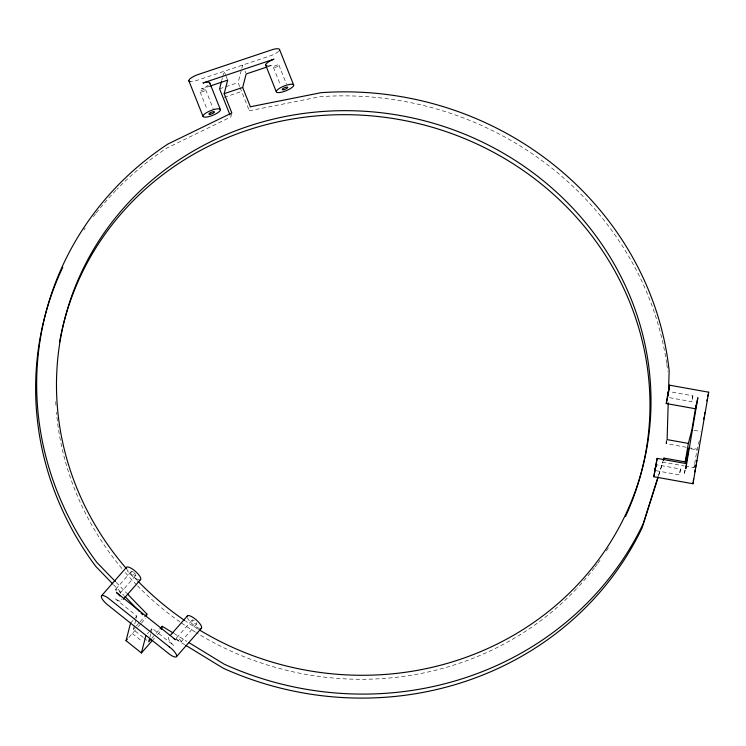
<?xml version="1.0" encoding="UTF-8"?>
<svg xmlns="http://www.w3.org/2000/svg" width="746" height="746" viewBox="0 0 746 746"><rect width="100%" height="100%" fill="white"/><g stroke="black" fill="none" stroke-linecap="round" stroke-linejoin="round"><path stroke-width="0.56" stroke-dasharray="3.73 2.8" d="M686.208 447.246L666.075 443.637L666.178 440.187M656.088 470.689L679.438 474.876L680.473 469.02L657.133 464.833M680.492 469.066L679.438 474.876M669.61 397.693L691.85 401.674L692.885 395.818L670.645 391.837M692.894 395.865L691.85 401.674M685.033 470.157L684.259 474.736L685.117 469.989M685.276 466.129L693.976 467.686L697.109 449.195L699.375 440.429M221.851 80.046L222.42 77.854M222.709 76.763L224.117 71.28L225.693 75.234M239.671 86.545L238.105 82.601L241.499 69.462M241.788 68.362L242.636 65.079L243.42 67.056M231.577 113.97L230.803 116.982L166.778 148.1A318.197 299.948 14.5 0 0 116.73 189.512M666.663 363.33A318.197 299.948 14.5 0 0 320.118 96.691L249.313 110.781L250.096 107.769M143.279 637.466L133.329 629.521L134.494 625.017M134.784 623.889L135.949 619.385M136.238 618.266L136.816 616.01L114.921 598.525A9.334 2.816 41.2 0 0 121.775 599.019M149.871 637.298L150.739 633.923M151.037 632.794L152.203 628.291L173.921 645.635A9.334 2.816 41.2 0 1 169.323 636.944M666.075 443.637L667.12 439.618M693.976 467.686L694.824 464.404M658.438 475.612L662.942 461.392M658.783 475.249L662.942 462.119L684.194 465.933M115.761 589.219L131.38 571.399M120.087 593.284L135.707 575.455M130.569 623.143L133.347 619.973M134.038 619.18L136.816 616.01M133.329 629.521L135.585 626.938M136.341 626.081L139.362 622.64M140.108 621.772L145.386 615.758M128.816 637.494L137.562 627.517M138.318 626.659L140.584 624.076M141.339 623.218L145.862 618.052M147.335 633.839L148.724 632.254M149.424 631.461L152.203 628.291M151.718 638.362L159.262 629.755M152.949 639.798L154.45 638.072M157.471 634.632L161.239 630.333M176.634 637.839L192.263 620.019M180.961 641.896A2.984 0.895 41.2 0 0 178.443 638.464A2.984 0.895 41.2 0 0 176.998 639.247A2.984 0.895 41.2 0 0 180.961 641.896L196.59 624.076M210.232 86.004L201.513 88.923A9.334 2.564 -21.7 0 0 208.852 84.774M268.131 66.599L272.532 65.126A9.334 2.564 -21.7 0 1 267.04 65.928M219.585 88.811L238.105 82.601M224.21 97.325L241.639 91.488M694.032 430.302L700.559 431.477M688.409 447.637L697.109 449.195M690.899 448.794L697.417 449.969M174.088 633.531L186.873 641.355M176 639.359L184.849 644.768M144.183 638.184L146.897 640.357M132.284 633.531L142.234 641.485M116.245 582.43L126.736 593.247M113.597 584.789L124.078 595.597M278.901 65.061L286.473 84.102M273.4 67.364L280.552 85.342M244.996 71.001L245.779 72.977M240.063 87.534L249.313 110.781M226.085 76.223L227.661 80.167M205.616 89.632L213.188 108.664M200.124 91.926L207.276 109.904M608.419 547.825A298.307 281.195 14.5 0 1 605.248 552.702M599.961 560.367A298.307 281.195 14.5 0 1 597.9 563.193M597.21 564.125A298.307 281.195 14.5 0 1 595.112 566.913M594.413 567.827A298.307 281.195 14.5 0 1 577.283 587.979M576.499 588.808A298.307 281.195 14.5 0 1 196.44 632.785M195.452 632.179A298.307 281.195 14.5 0 1 180.886 622.584M179.935 621.922A298.307 281.195 14.5 0 1 137.534 585.834M136.714 584.995A298.307 281.195 14.5 0 1 124.899 572.079M121.896 568.536A298.307 281.195 14.5 0 1 56.454 412.23M55.941 405.339A298.307 281.195 14.5 0 1 55.698 400.723M278.603 51.325A9.334 2.564 -21.7 0 1 268.989 56.248L197.979 80.046A9.334 2.564 -21.7 0 1 190.221 81.603M196.235 622.668A2.984 0.895 41.2 0 1 194.976 623.581A2.984 0.895 41.2 0 1 192.151 620.122A2.984 0.895 41.2 0 1 195.797 622.127M199.648 628.449A9.334 2.816 41.2 0 1 187.442 617.837M138.765 579.828A9.334 2.816 41.2 0 1 127.324 570.653M135.669 574.541A2.984 0.895 41.2 0 1 134.299 575.082A2.984 0.895 41.2 0 1 131.296 572.023A2.984 0.895 41.2 0 1 133.189 572.023M133.795 572.462A2.984 0.895 41.2 0 1 135.352 574.047M116.553 591.168A2.984 0.895 41.2 0 1 116.982 589.499A2.984 0.895 41.2 0 1 120.227 593.098M83.934 229.973A318.197 299.948 14.5 0 1 85.24 228.034M93.427 216.657A318.197 299.948 14.5 0 1 95.553 213.878M96.271 212.964A318.197 299.948 14.5 0 1 115.928 190.333M666.821 364.458A318.197 299.948 14.5 0 1 667.726 371.247M198.473 629.382A298.307 281.195 14.5 0 1 185.745 621.194M136.947 580.136A298.307 281.195 14.5 0 1 127.463 569.823M201.261 92.084A2.984 0.821 -21.7 0 0 205.644 89.846A2.984 0.821 -21.7 0 0 201.69 90.406A2.984 0.821 -21.7 0 0 201.261 92.084M274.547 67.513A2.984 0.821 -21.7 0 0 278.929 65.284A2.984 0.821 -21.7 0 0 274.976 65.844A2.984 0.821 -21.7 0 0 274.547 67.513"/><path stroke-width="1.12" d="M653.841 476.741L657.151 458.389L686.507 463.648L685.826 468.647L697.846 397.711L695.598 408.799L666.253 403.539L669.563 385.188L708.7 392.2L692.978 483.753L653.841 476.741L657.151 458.389M668.202 402.812L667.12 439.618L688.362 443.422L691.859 429.92L696.093 404.938M666.253 403.539L668.5 392.452L669.153 370.613A318.197 299.948 14.5 0 0 321.153 92.672L250.358 106.762L242.674 87.468L246.171 73.966L267.04 66.972M669.563 385.188L668.5 392.452M692.978 483.753L693.118 482.289M693.342 480.732L693.659 478.755M663.287 460.291L663.977 458.109L685.229 461.914L688.362 443.422M686.199 463.294L688.726 448.411L685.229 461.914M694.815 471.91L695.207 469.626M695.598 467.332L695.981 465.047M696.372 462.753L696.764 460.469M703.758 419.177L704.14 416.911M704.532 414.636L704.914 412.37M706.872 400.9L707.161 399.334M707.73 396.378L708.094 394.55M708.392 393.198L708.7 392.2M221.571 81.137L219.585 88.811L229.945 114.837M115.444 581.6L96.887 562.475A318.197 299.948 14.5 0 1 167.813 144.09L231.838 112.963L224.164 93.679L227.661 80.167L210.232 86.004M152.193 640.655L141.414 652.946L126.037 640.665L130.569 623.143M146.375 616.047L146.897 614.033L127.538 594.077M141.414 652.946L145.946 635.424M149.582 638.427L148.706 641.802L150.962 639.219M161.5 629.335L162.274 626.323L173.1 632.934M663.464 460.114L663.977 458.109M658.093 476.703L643.192 523.748A318.197 299.948 14.5 0 1 224.266 664.21L188.841 642.558M658.093 477.44L642.147 527.767A318.197 299.948 14.5 0 1 223.231 668.22L185.838 645.374M101.503 595.821L126.503 567.305M123.342 599.234L140.593 579.549M145.386 615.758L146.897 614.033M126.037 640.665L127.426 639.08M160.017 628.897L162.274 626.323M170.135 635.601L187.377 615.916M176.476 656.685L201.467 628.169M224.164 93.679L242.674 87.468M112.786 583.959L95.852 566.494A318.197 299.948 14.5 0 1 62.767 267.236M124.89 596.427L139.409 611.403M141.022 613.063L142.635 614.723M279.564 49.59L293.7 85.128A9.334 2.564 -21.7 0 1 280.99 92.317A9.334 2.564 -21.7 0 1 280.272 87.832A9.334 2.564 -21.7 0 1 293.7 85.128M265.669 65.07L276.272 91.721M209.812 83.039L220.415 109.69A9.334 2.564 -21.7 0 1 207.705 116.88A9.334 2.564 -21.7 0 1 206.987 112.394A9.334 2.564 -21.7 0 1 220.415 109.69M188.85 80.754L202.987 116.283M59.577 342.088A298.307 281.195 14.5 0 1 437.044 128.685A298.307 281.195 14.5 0 1 625.54 516.446M279.377 50.374A9.334 2.564 -21.7 0 0 270.434 50.299L199.415 74.096A9.334 2.564 -21.7 0 0 190.398 78.498A9.334 2.564 -21.7 0 0 190.221 81.603M209.626 83.822A9.334 2.564 -21.7 0 0 202.949 82.983L273.969 59.186A9.334 2.564 -21.7 0 0 267.04 65.928M119.845 595.97A9.334 2.816 41.2 0 0 116.562 592.613L175.552 639.723A9.334 2.816 41.2 0 0 173.678 638.464M187.162 616.7A9.334 2.816 41.2 0 1 196.189 619.842A9.334 2.816 41.2 0 1 200.777 628.533M126.288 568.079A9.334 2.816 41.2 0 1 135.306 571.231A9.334 2.816 41.2 0 1 139.894 579.912M126.699 568.937A298.307 281.195 14.5 0 1 269.912 119.957A298.307 281.195 14.5 0 1 648.507 437.529A298.307 281.195 14.5 0 1 199.471 629.988M184.784 620.541A298.307 281.195 14.5 0 1 137.758 580.975M654.988 470.204L656.014 464.637L654.988 470.204M667.4 397.012L668.425 391.436L667.4 397.012M169.305 646.857L110.305 599.747A9.334 2.816 41.2 0 0 101.335 596.166A9.334 2.816 41.2 0 0 108.674 605.659L167.663 652.759A9.334 2.816 41.2 0 0 176.643 656.349A9.334 2.816 41.2 0 0 169.305 646.857M210.102 114.287A2.984 0.821 -21.7 0 0 214.484 112.059A2.984 0.821 -21.7 0 0 210.531 112.618A2.984 0.821 -21.7 0 0 210.102 114.287M283.387 89.725A2.984 0.821 -21.7 0 0 287.76 87.487A2.984 0.821 -21.7 0 0 283.816 88.056A2.984 0.821 -21.7 0 0 283.387 89.725"/></g></svg>
